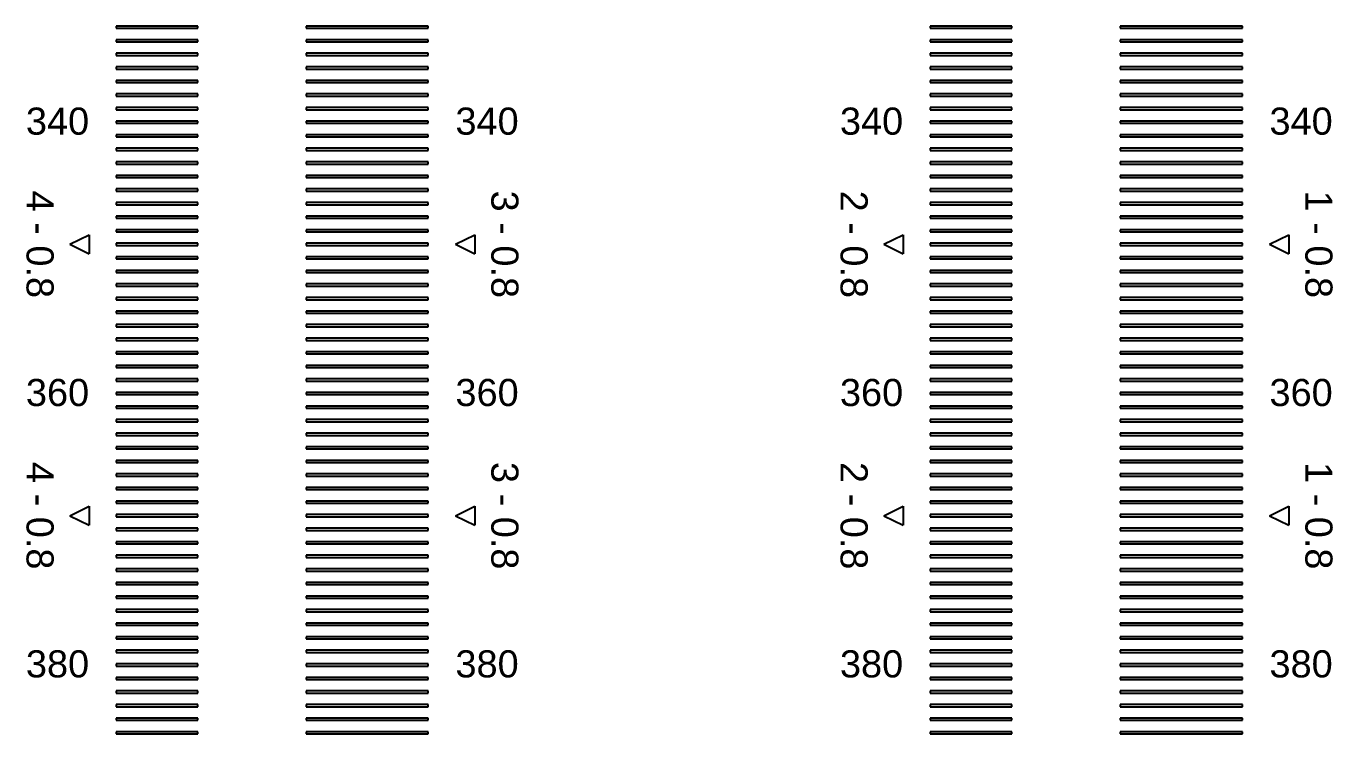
# Model space of a CAD drawing. Extents: x -24531 to 102469, y 86631 to 213631.
# Drawn here: x 53748.9 to 54230.5, y 150750.1 to 151010.9 of the extents above; entities that cross this region are included whole.
import ezdxf

# ---------------------------------------------------------------- set-up
doc = ezdxf.new("R2010")
doc.units = 13
doc.layers.add('CL - Label-1', color=120, linetype='Continuous')
doc.layers.add('CL - Label-2', color=132, linetype='Continuous')
doc.layers.add('CL - Sub-Micro', color=7, linetype='Continuous', true_color=0x47d1ff)
doc.styles.get("Standard").update_dxf_attribs({"font": 'arial.ttf'})

msp = doc.modelspace()

# ---------------------------------------------------------------- linework, layer by layer
at = {"layer": 'CL - Label-2'}
for p, q in [((53765.04, 150930.51), (53772.14, 150934.05)), ((53765.04, 150930.51), (53772.14, 150926.98)), ((53772.14, 150934.05), (53772.14, 150926.98)), ((53907.12, 150930.51), (53914.21, 150934.05)), ((53907.12, 150930.51), (53914.21, 150926.98)), ((53914.21, 150934.05), (53914.21, 150926.98)), ((54065.04, 150930.51), (54072.14, 150934.05)), ((54065.04, 150930.51), (54072.14, 150926.98)), ((54072.14, 150934.05), (54072.14, 150926.98)), ((54207.12, 150930.51), (54214.21, 150934.05)), ((54207.12, 150930.51), (54214.21, 150926.98)), ((54214.21, 150934.05), (54214.21, 150926.98)), ((53765.04, 150830.51), (53772.14, 150834.05)), ((53765.04, 150830.51), (53772.14, 150826.98)), ((53772.14, 150834.05), (53772.14, 150826.98)), ((53907.12, 150830.51), (53914.21, 150834.05)), ((53907.12, 150830.51), (53914.21, 150826.98)), ((53914.21, 150834.05), (53914.21, 150826.98)), ((54065.04, 150830.51), (54072.14, 150834.05)), ((54065.04, 150830.51), (54072.14, 150826.98)), ((54072.14, 150834.05), (54072.14, 150826.98)), ((54207.12, 150830.51), (54214.21, 150834.05)), ((54207.12, 150830.51), (54214.21, 150826.98)), ((54214.21, 150834.05), (54214.21, 150826.98))]:
    msp.add_line(p, q, dxfattribs=at)
at = {"layer": 'CL - Sub-Micro'}
for p, q in [((53812.12, 151010.91), (53782.12, 151010.91)), ((53782.12, 151010.91), (53782.12, 151010.11)), ((53782.12, 151010.11), (53812.12, 151010.11)), ((53812.12, 151010.11), (53812.12, 151010.91)), ((53897.12, 151010.91), (53852.12, 151010.91)), ((53852.12, 151010.91), (53852.12, 151010.11)), ((53852.12, 151010.11), (53897.12, 151010.11)), ((53897.12, 151010.11), (53897.12, 151010.91)), ((54112.12, 151010.91), (54082.12, 151010.91)), ((54082.12, 151010.91), (54082.12, 151010.11)), ((54082.12, 151010.11), (54112.12, 151010.11)), ((54112.12, 151010.11), (54112.12, 151010.91)), ((54197.12, 151010.91), (54152.12, 151010.91)), ((54152.12, 151010.91), (54152.12, 151010.11)), ((54152.12, 151010.11), (54197.12, 151010.11)), ((54197.12, 151010.11), (54197.12, 151010.91)), ((53812.12, 151005.91), (53782.12, 151005.91)), ((53782.12, 151005.91), (53782.12, 151005.11)), ((53782.12, 151005.11), (53812.12, 151005.11)), ((53812.12, 151005.11), (53812.12, 151005.91)), ((53897.12, 151005.91), (53852.12, 151005.91)), ((53852.12, 151005.91), (53852.12, 151005.11)), ((53852.12, 151005.11), (53897.12, 151005.11)), ((53897.12, 151005.11), (53897.12, 151005.91)), ((54112.12, 151005.91), (54082.12, 151005.91)), ((54082.12, 151005.91), (54082.12, 151005.11)), ((54082.12, 151005.11), (54112.12, 151005.11)), ((54112.12, 151005.11), (54112.12, 151005.91)), ((54197.12, 151005.91), (54152.12, 151005.91)), ((54152.12, 151005.91), (54152.12, 151005.11)), ((54152.12, 151005.11), (54197.12, 151005.11)), ((54197.12, 151005.11), (54197.12, 151005.91)), ((53812.12, 151000.91), (53782.12, 151000.91)), ((53782.12, 151000.91), (53782.12, 151000.11)), ((53782.12, 151000.11), (53812.12, 151000.11)), ((53812.12, 151000.11), (53812.12, 151000.91)), ((53897.12, 151000.91), (53852.12, 151000.91)), ((53852.12, 151000.91), (53852.12, 151000.11)), ((53852.12, 151000.11), (53897.12, 151000.11)), ((53897.12, 151000.11), (53897.12, 151000.91)), ((54112.12, 151000.91), (54082.12, 151000.91)), ((54082.12, 151000.91), (54082.12, 151000.11)), ((54082.12, 151000.11), (54112.12, 151000.11)), ((54112.12, 151000.11), (54112.12, 151000.91)), ((54197.12, 151000.91), (54152.12, 151000.91)), ((54152.12, 151000.91), (54152.12, 151000.11)), ((54152.12, 151000.11), (54197.12, 151000.11)), ((54197.12, 151000.11), (54197.12, 151000.91)), ((53812.12, 150995.91), (53782.12, 150995.91)), ((53782.12, 150995.91), (53782.12, 150995.11)), ((53782.12, 150995.11), (53812.12, 150995.11)), ((53812.12, 150995.11), (53812.12, 150995.91)), ((53897.12, 150995.91), (53852.12, 150995.91)), ((53852.12, 150995.91), (53852.12, 150995.11)), ((53852.12, 150995.11), (53897.12, 150995.11)), ((53897.12, 150995.11), (53897.12, 150995.91)), ((54112.12, 150995.91), (54082.12, 150995.91)), ((54082.12, 150995.91), (54082.12, 150995.11)), ((54082.12, 150995.11), (54112.12, 150995.11)), ((54112.12, 150995.11), (54112.12, 150995.91)), ((54197.12, 150995.91), (54152.12, 150995.91)), ((54152.12, 150995.91), (54152.12, 150995.11)), ((54152.12, 150995.11), (54197.12, 150995.11)), ((54197.12, 150995.11), (54197.12, 150995.91)), ((53812.12, 150990.91), (53782.12, 150990.91)), ((53782.12, 150990.91), (53782.12, 150990.11)), ((53782.12, 150990.11), (53812.12, 150990.11)), ((53812.12, 150990.11), (53812.12, 150990.91)), ((53897.12, 150990.91), (53852.12, 150990.91)), ((53852.12, 150990.91), (53852.12, 150990.11)), ((53852.12, 150990.11), (53897.12, 150990.11)), ((53897.12, 150990.11), (53897.12, 150990.91)), ((54112.12, 150990.91), (54082.12, 150990.91)), ((54082.12, 150990.91), (54082.12, 150990.11)), ((54082.12, 150990.11), (54112.12, 150990.11)), ((54112.12, 150990.11), (54112.12, 150990.91)), ((54197.12, 150990.91), (54152.12, 150990.91)), ((54152.12, 150990.91), (54152.12, 150990.11)), ((54152.12, 150990.11), (54197.12, 150990.11)), ((54197.12, 150990.11), (54197.12, 150990.91)), ((53812.12, 150985.91), (53782.12, 150985.91)), ((53782.12, 150985.91), (53782.12, 150985.11)), ((53782.12, 150985.11), (53812.12, 150985.11)), ((53812.12, 150985.11), (53812.12, 150985.91)), ((53897.12, 150985.91), (53852.12, 150985.91)), ((53852.12, 150985.91), (53852.12, 150985.11)), ((53852.12, 150985.11), (53897.12, 150985.11)), ((53897.12, 150985.11), (53897.12, 150985.91)), ((54112.12, 150985.91), (54082.12, 150985.91)), ((54082.12, 150985.91), (54082.12, 150985.11)), ((54082.12, 150985.11), (54112.12, 150985.11)), ((54112.12, 150985.11), (54112.12, 150985.91)), ((54197.12, 150985.91), (54152.12, 150985.91)), ((54152.12, 150985.91), (54152.12, 150985.11)), ((54152.12, 150985.11), (54197.12, 150985.11)), ((54197.12, 150985.11), (54197.12, 150985.91)), ((53812.12, 150980.91), (53782.12, 150980.91)), ((53782.12, 150980.91), (53782.12, 150980.11)), ((53782.12, 150980.11), (53812.12, 150980.11)), ((53812.12, 150980.11), (53812.12, 150980.91)), ((53897.12, 150980.91), (53852.12, 150980.91)), ((53852.12, 150980.91), (53852.12, 150980.11)), ((53852.12, 150980.11), (53897.12, 150980.11)), ((53897.12, 150980.11), (53897.12, 150980.91)), ((54112.12, 150980.91), (54082.12, 150980.91)), ((54082.12, 150980.91), (54082.12, 150980.11)), ((54082.12, 150980.11), (54112.12, 150980.11)), ((54112.12, 150980.11), (54112.12, 150980.91)), ((54197.12, 150980.91), (54152.12, 150980.91)), ((54152.12, 150980.91), (54152.12, 150980.11)), ((54152.12, 150980.11), (54197.12, 150980.11)), ((54197.12, 150980.11), (54197.12, 150980.91)), ((53812.12, 150975.91), (53782.12, 150975.91)), ((53782.12, 150975.91), (53782.12, 150975.11)), ((53782.12, 150975.11), (53812.12, 150975.11)), ((53812.12, 150975.11), (53812.12, 150975.91)), ((53897.12, 150975.91), (53852.12, 150975.91)), ((53852.12, 150975.91), (53852.12, 150975.11)), ((53852.12, 150975.11), (53897.12, 150975.11)), ((53897.12, 150975.11), (53897.12, 150975.91)), ((54112.12, 150975.91), (54082.12, 150975.91)), ((54082.12, 150975.91), (54082.12, 150975.11)), ((54082.12, 150975.11), (54112.12, 150975.11)), ((54112.12, 150975.11), (54112.12, 150975.91)), ((54197.12, 150975.91), (54152.12, 150975.91)), ((54152.12, 150975.91), (54152.12, 150975.11)), ((54152.12, 150975.11), (54197.12, 150975.11)), ((54197.12, 150975.11), (54197.12, 150975.91)), ((53812.12, 150970.91), (53782.12, 150970.91)), ((53782.12, 150970.91), (53782.12, 150970.11)), ((53782.12, 150970.11), (53812.12, 150970.11)), ((53812.12, 150970.11), (53812.12, 150970.91)), ((53897.12, 150970.91), (53852.12, 150970.91)), ((53852.12, 150970.91), (53852.12, 150970.11)), ((53852.12, 150970.11), (53897.12, 150970.11)), ((53897.12, 150970.11), (53897.12, 150970.91)), ((54112.12, 150970.91), (54082.12, 150970.91)), ((54082.12, 150970.91), (54082.12, 150970.11)), ((54082.12, 150970.11), (54112.12, 150970.11)), ((54112.12, 150970.11), (54112.12, 150970.91)), ((54197.12, 150970.91), (54152.12, 150970.91)), ((54152.12, 150970.91), (54152.12, 150970.11)), ((54152.12, 150970.11), (54197.12, 150970.11)), ((54197.12, 150970.11), (54197.12, 150970.91)), ((53812.12, 150965.91), (53782.12, 150965.91)), ((53782.12, 150965.91), (53782.12, 150965.11)), ((53782.12, 150965.11), (53812.12, 150965.11)), ((53812.12, 150965.11), (53812.12, 150965.91)), ((53897.12, 150965.91), (53852.12, 150965.91)), ((53852.12, 150965.91), (53852.12, 150965.11)), ((53852.12, 150965.11), (53897.12, 150965.11)), ((53897.12, 150965.11), (53897.12, 150965.91)), ((54112.12, 150965.91), (54082.12, 150965.91)), ((54082.12, 150965.91), (54082.12, 150965.11)), ((54082.12, 150965.11), (54112.12, 150965.11)), ((54112.12, 150965.11), (54112.12, 150965.91)), ((54197.12, 150965.91), (54152.12, 150965.91)), ((54152.12, 150965.91), (54152.12, 150965.11)), ((54152.12, 150965.11), (54197.12, 150965.11)), ((54197.12, 150965.11), (54197.12, 150965.91)), ((53812.12, 150960.91), (53782.12, 150960.91)), ((53782.12, 150960.91), (53782.12, 150960.11)), ((53782.12, 150960.11), (53812.12, 150960.11)), ((53812.12, 150960.11), (53812.12, 150960.91)), ((53897.12, 150960.91), (53852.12, 150960.91)), ((53852.12, 150960.91), (53852.12, 150960.11)), ((53852.12, 150960.11), (53897.12, 150960.11)), ((53897.12, 150960.11), (53897.12, 150960.91)), ((54112.12, 150960.91), (54082.12, 150960.91)), ((54082.12, 150960.91), (54082.12, 150960.11)), ((54082.12, 150960.11), (54112.12, 150960.11)), ((54112.12, 150960.11), (54112.12, 150960.91)), ((54197.12, 150960.91), (54152.12, 150960.91)), ((54152.12, 150960.91), (54152.12, 150960.11)), ((54152.12, 150960.11), (54197.12, 150960.11)), ((54197.12, 150960.11), (54197.12, 150960.91)), ((53812.12, 150955.91), (53782.12, 150955.91)), ((53782.12, 150955.91), (53782.12, 150955.11)), ((53782.12, 150955.11), (53812.12, 150955.11)), ((53812.12, 150955.11), (53812.12, 150955.91)), ((53897.12, 150955.91), (53852.12, 150955.91)), ((53852.12, 150955.91), (53852.12, 150955.11)), ((53852.12, 150955.11), (53897.12, 150955.11)), ((53897.12, 150955.11), (53897.12, 150955.91)), ((54112.12, 150955.91), (54082.12, 150955.91)), ((54082.12, 150955.91), (54082.12, 150955.11)), ((54082.12, 150955.11), (54112.12, 150955.11)), ((54112.12, 150955.11), (54112.12, 150955.91)), ((54197.12, 150955.91), (54152.12, 150955.91)), ((54152.12, 150955.91), (54152.12, 150955.11)), ((54152.12, 150955.11), (54197.12, 150955.11)), ((54197.12, 150955.11), (54197.12, 150955.91)), ((53812.12, 150950.91), (53782.12, 150950.91)), ((53782.12, 150950.91), (53782.12, 150950.11)), ((53782.12, 150950.11), (53812.12, 150950.11)), ((53812.12, 150950.11), (53812.12, 150950.91)), ((53897.12, 150950.91), (53852.12, 150950.91)), ((53852.12, 150950.91), (53852.12, 150950.11)), ((53852.12, 150950.11), (53897.12, 150950.11)), ((53897.12, 150950.11), (53897.12, 150950.91)), ((54112.12, 150950.91), (54082.12, 150950.91)), ((54082.12, 150950.91), (54082.12, 150950.11)), ((54082.12, 150950.11), (54112.12, 150950.11)), ((54112.12, 150950.11), (54112.12, 150950.91)), ((54197.12, 150950.91), (54152.12, 150950.91)), ((54152.12, 150950.91), (54152.12, 150950.11)), ((54152.12, 150950.11), (54197.12, 150950.11)), ((54197.12, 150950.11), (54197.12, 150950.91)), ((53812.12, 150945.91), (53782.12, 150945.91)), ((53782.12, 150945.91), (53782.12, 150945.11)), ((53782.12, 150945.11), (53812.12, 150945.11)), ((53812.12, 150945.11), (53812.12, 150945.91)), ((53897.12, 150945.91), (53852.12, 150945.91)), ((53852.12, 150945.91), (53852.12, 150945.11)), ((53852.12, 150945.11), (53897.12, 150945.11)), ((53897.12, 150945.11), (53897.12, 150945.91)), ((54112.12, 150945.91), (54082.12, 150945.91)), ((54082.12, 150945.91), (54082.12, 150945.11)), ((54082.12, 150945.11), (54112.12, 150945.11)), ((54112.12, 150945.11), (54112.12, 150945.91)), ((54197.12, 150945.91), (54152.12, 150945.91)), ((54152.12, 150945.91), (54152.12, 150945.11)), ((54152.12, 150945.11), (54197.12, 150945.11)), ((54197.12, 150945.11), (54197.12, 150945.91)), ((53812.12, 150940.91), (53782.12, 150940.91)), ((53782.12, 150940.91), (53782.12, 150940.11)), ((53782.12, 150940.11), (53812.12, 150940.11)), ((53812.12, 150940.11), (53812.12, 150940.91)), ((53897.12, 150940.91), (53852.12, 150940.91)), ((53852.12, 150940.91), (53852.12, 150940.11)), ((53852.12, 150940.11), (53897.12, 150940.11)), ((53897.12, 150940.11), (53897.12, 150940.91)), ((54112.12, 150940.91), (54082.12, 150940.91)), ((54082.12, 150940.91), (54082.12, 150940.11)), ((54082.12, 150940.11), (54112.12, 150940.11)), ((54112.12, 150940.11), (54112.12, 150940.91)), ((54197.12, 150940.91), (54152.12, 150940.91)), ((54152.12, 150940.91), (54152.12, 150940.11)), ((54152.12, 150940.11), (54197.12, 150940.11)), ((54197.12, 150940.11), (54197.12, 150940.91)), ((53812.12, 150935.91), (53782.12, 150935.91)), ((53782.12, 150935.91), (53782.12, 150935.11)), ((53812.12, 150935.11), (53812.12, 150935.91)), ((53897.12, 150935.91), (53852.12, 150935.91)), ((53852.12, 150935.91), (53852.12, 150935.11)), ((53897.12, 150935.11), (53897.12, 150935.91)), ((54112.12, 150935.91), (54082.12, 150935.91)), ((54082.12, 150935.91), (54082.12, 150935.11)), ((54112.12, 150935.11), (54112.12, 150935.91)), ((54197.12, 150935.91), (54152.12, 150935.91)), ((54152.12, 150935.91), (54152.12, 150935.11)), ((54197.12, 150935.11), (54197.12, 150935.91)), ((53782.12, 150935.11), (53812.12, 150935.11)), ((53812.12, 150930.91), (53782.12, 150930.91)), ((53782.12, 150930.91), (53782.12, 150930.11)), ((53812.12, 150930.11), (53812.12, 150930.91)), ((53852.12, 150935.11), (53897.12, 150935.11)), ((53897.12, 150930.91), (53852.12, 150930.91)), ((53852.12, 150930.91), (53852.12, 150930.11)), ((53897.12, 150930.11), (53897.12, 150930.91)), ((54082.12, 150935.11), (54112.12, 150935.11)), ((54112.12, 150930.91), (54082.12, 150930.91)), ((54082.12, 150930.91), (54082.12, 150930.11)), ((54112.12, 150930.11), (54112.12, 150930.91)), ((54152.12, 150935.11), (54197.12, 150935.11)), ((54197.12, 150930.91), (54152.12, 150930.91)), ((54152.12, 150930.91), (54152.12, 150930.11)), ((54197.12, 150930.11), (54197.12, 150930.91)), ((53782.12, 150930.11), (53812.12, 150930.11)), ((53812.12, 150925.91), (53782.12, 150925.91)), ((53782.12, 150925.91), (53782.12, 150925.11)), ((53812.12, 150925.11), (53812.12, 150925.91)), ((53852.12, 150930.11), (53897.12, 150930.11)), ((53897.12, 150925.91), (53852.12, 150925.91)), ((53852.12, 150925.91), (53852.12, 150925.11)), ((53897.12, 150925.11), (53897.12, 150925.91)), ((54082.12, 150930.11), (54112.12, 150930.11)), ((54112.12, 150925.91), (54082.12, 150925.91)), ((54082.12, 150925.91), (54082.12, 150925.11)), ((54112.12, 150925.11), (54112.12, 150925.91)), ((54152.12, 150930.11), (54197.12, 150930.11)), ((54197.12, 150925.91), (54152.12, 150925.91)), ((54152.12, 150925.91), (54152.12, 150925.11)), ((54197.12, 150925.11), (54197.12, 150925.91)), ((53782.12, 150925.11), (53812.12, 150925.11)), ((53812.12, 150920.91), (53782.12, 150920.91)), ((53782.12, 150920.91), (53782.12, 150920.11)), ((53812.12, 150920.11), (53812.12, 150920.91)), ((53852.12, 150925.11), (53897.12, 150925.11)), ((53897.12, 150920.91), (53852.12, 150920.91)), ((53852.12, 150920.91), (53852.12, 150920.11)), ((53897.12, 150920.11), (53897.12, 150920.91)), ((54082.12, 150925.11), (54112.12, 150925.11)), ((54112.12, 150920.91), (54082.12, 150920.91)), ((54082.12, 150920.91), (54082.12, 150920.11)), ((54112.12, 150920.11), (54112.12, 150920.91)), ((54152.12, 150925.11), (54197.12, 150925.11)), ((54197.12, 150920.91), (54152.12, 150920.91)), ((54152.12, 150920.91), (54152.12, 150920.11)), ((54197.12, 150920.11), (54197.12, 150920.91)), ((53782.12, 150920.11), (53812.12, 150920.11)), ((53852.12, 150920.11), (53897.12, 150920.11)), ((54082.12, 150920.11), (54112.12, 150920.11)), ((54152.12, 150920.11), (54197.12, 150920.11)), ((53812.12, 150915.91), (53782.12, 150915.91)), ((53782.12, 150915.91), (53782.12, 150915.11)), ((53782.12, 150915.11), (53812.12, 150915.11)), ((53812.12, 150915.11), (53812.12, 150915.91)), ((53897.12, 150915.91), (53852.12, 150915.91)), ((53852.12, 150915.91), (53852.12, 150915.11)), ((53852.12, 150915.11), (53897.12, 150915.11)), ((53897.12, 150915.11), (53897.12, 150915.91)), ((54112.12, 150915.91), (54082.12, 150915.91)), ((54082.12, 150915.91), (54082.12, 150915.11)), ((54082.12, 150915.11), (54112.12, 150915.11)), ((54112.12, 150915.11), (54112.12, 150915.91)), ((54197.12, 150915.91), (54152.12, 150915.91)), ((54152.12, 150915.91), (54152.12, 150915.11)), ((54152.12, 150915.11), (54197.12, 150915.11)), ((54197.12, 150915.11), (54197.12, 150915.91)), ((53812.12, 150910.91), (53782.12, 150910.91)), ((53782.12, 150910.91), (53782.12, 150910.11)), ((53782.12, 150910.11), (53812.12, 150910.11)), ((53812.12, 150910.11), (53812.12, 150910.91)), ((53897.12, 150910.91), (53852.12, 150910.91)), ((53852.12, 150910.91), (53852.12, 150910.11)), ((53852.12, 150910.11), (53897.12, 150910.11)), ((53897.12, 150910.11), (53897.12, 150910.91)), ((54112.12, 150910.91), (54082.12, 150910.91)), ((54082.12, 150910.91), (54082.12, 150910.11)), ((54082.12, 150910.11), (54112.12, 150910.11)), ((54112.12, 150910.11), (54112.12, 150910.91)), ((54197.12, 150910.91), (54152.12, 150910.91)), ((54152.12, 150910.91), (54152.12, 150910.11)), ((54152.12, 150910.11), (54197.12, 150910.11)), ((54197.12, 150910.11), (54197.12, 150910.91)), ((53812.12, 150905.91), (53782.12, 150905.91)), ((53782.12, 150905.91), (53782.12, 150905.11)), ((53782.12, 150905.11), (53812.12, 150905.11)), ((53812.12, 150905.11), (53812.12, 150905.91)), ((53897.12, 150905.91), (53852.12, 150905.91)), ((53852.12, 150905.91), (53852.12, 150905.11)), ((53852.12, 150905.11), (53897.12, 150905.11)), ((53897.12, 150905.11), (53897.12, 150905.91)), ((54112.12, 150905.91), (54082.12, 150905.91)), ((54082.12, 150905.91), (54082.12, 150905.11)), ((54082.12, 150905.11), (54112.12, 150905.11)), ((54112.12, 150905.11), (54112.12, 150905.91)), ((54197.12, 150905.91), (54152.12, 150905.91)), ((54152.12, 150905.91), (54152.12, 150905.11)), ((54152.12, 150905.11), (54197.12, 150905.11)), ((54197.12, 150905.11), (54197.12, 150905.91)), ((53812.12, 150900.91), (53782.12, 150900.91)), ((53782.12, 150900.91), (53782.12, 150900.11)), ((53782.12, 150900.11), (53812.12, 150900.11)), ((53812.12, 150900.11), (53812.12, 150900.91)), ((53897.12, 150900.91), (53852.12, 150900.91)), ((53852.12, 150900.91), (53852.12, 150900.11)), ((53852.12, 150900.11), (53897.12, 150900.11)), ((53897.12, 150900.11), (53897.12, 150900.91)), ((54112.12, 150900.91), (54082.12, 150900.91)), ((54082.12, 150900.91), (54082.12, 150900.11)), ((54082.12, 150900.11), (54112.12, 150900.11)), ((54112.12, 150900.11), (54112.12, 150900.91)), ((54197.12, 150900.91), (54152.12, 150900.91)), ((54152.12, 150900.91), (54152.12, 150900.11)), ((54152.12, 150900.11), (54197.12, 150900.11)), ((54197.12, 150900.11), (54197.12, 150900.91)), ((53812.12, 150895.91), (53782.12, 150895.91)), ((53782.12, 150895.91), (53782.12, 150895.11)), ((53782.12, 150895.11), (53812.12, 150895.11)), ((53812.12, 150895.11), (53812.12, 150895.91)), ((53897.12, 150895.91), (53852.12, 150895.91)), ((53852.12, 150895.91), (53852.12, 150895.11)), ((53852.12, 150895.11), (53897.12, 150895.11)), ((53897.12, 150895.11), (53897.12, 150895.91)), ((54112.12, 150895.91), (54082.12, 150895.91)), ((54082.12, 150895.91), (54082.12, 150895.11)), ((54082.12, 150895.11), (54112.12, 150895.11)), ((54112.12, 150895.11), (54112.12, 150895.91)), ((54197.12, 150895.91), (54152.12, 150895.91)), ((54152.12, 150895.91), (54152.12, 150895.11)), ((54152.12, 150895.11), (54197.12, 150895.11)), ((54197.12, 150895.11), (54197.12, 150895.91)), ((53812.12, 150890.91), (53782.12, 150890.91)), ((53782.12, 150890.91), (53782.12, 150890.11)), ((53782.12, 150890.11), (53812.12, 150890.11)), ((53812.12, 150890.11), (53812.12, 150890.91)), ((53897.12, 150890.91), (53852.12, 150890.91)), ((53852.12, 150890.91), (53852.12, 150890.11)), ((53852.12, 150890.11), (53897.12, 150890.11)), ((53897.12, 150890.11), (53897.12, 150890.91)), ((54112.12, 150890.91), (54082.12, 150890.91)), ((54082.12, 150890.91), (54082.12, 150890.11)), ((54082.12, 150890.11), (54112.12, 150890.11)), ((54112.12, 150890.11), (54112.12, 150890.91)), ((54197.12, 150890.91), (54152.12, 150890.91)), ((54152.12, 150890.91), (54152.12, 150890.11)), ((54152.12, 150890.11), (54197.12, 150890.11)), ((54197.12, 150890.11), (54197.12, 150890.91)), ((53812.12, 150885.91), (53782.12, 150885.91)), ((53782.12, 150885.91), (53782.12, 150885.11)), ((53782.12, 150885.11), (53812.12, 150885.11)), ((53812.12, 150885.11), (53812.12, 150885.91)), ((53897.12, 150885.91), (53852.12, 150885.91)), ((53852.12, 150885.91), (53852.12, 150885.11)), ((53852.12, 150885.11), (53897.12, 150885.11)), ((53897.12, 150885.11), (53897.12, 150885.91)), ((54112.12, 150885.91), (54082.12, 150885.91)), ((54082.12, 150885.91), (54082.12, 150885.11)), ((54082.12, 150885.11), (54112.12, 150885.11)), ((54112.12, 150885.11), (54112.12, 150885.91)), ((54197.12, 150885.91), (54152.12, 150885.91)), ((54152.12, 150885.91), (54152.12, 150885.11)), ((54152.12, 150885.11), (54197.12, 150885.11)), ((54197.12, 150885.11), (54197.12, 150885.91)), ((53812.12, 150880.91), (53782.12, 150880.91)), ((53782.12, 150880.91), (53782.12, 150880.11)), ((53782.12, 150880.11), (53812.12, 150880.11)), ((53812.12, 150880.11), (53812.12, 150880.91)), ((53897.12, 150880.91), (53852.12, 150880.91)), ((53852.12, 150880.91), (53852.12, 150880.11)), ((53852.12, 150880.11), (53897.12, 150880.11)), ((53897.12, 150880.11), (53897.12, 150880.91)), ((54112.12, 150880.91), (54082.12, 150880.91)), ((54082.12, 150880.91), (54082.12, 150880.11)), ((54082.12, 150880.11), (54112.12, 150880.11)), ((54112.12, 150880.11), (54112.12, 150880.91)), ((54197.12, 150880.91), (54152.12, 150880.91)), ((54152.12, 150880.91), (54152.12, 150880.11)), ((54152.12, 150880.11), (54197.12, 150880.11)), ((54197.12, 150880.11), (54197.12, 150880.91)), ((53812.12, 150875.91), (53782.12, 150875.91)), ((53782.12, 150875.91), (53782.12, 150875.11)), ((53782.12, 150875.11), (53812.12, 150875.11)), ((53812.12, 150875.11), (53812.12, 150875.91)), ((53897.12, 150875.91), (53852.12, 150875.91)), ((53852.12, 150875.91), (53852.12, 150875.11)), ((53852.12, 150875.11), (53897.12, 150875.11)), ((53897.12, 150875.11), (53897.12, 150875.91)), ((54112.12, 150875.91), (54082.12, 150875.91)), ((54082.12, 150875.91), (54082.12, 150875.11)), ((54082.12, 150875.11), (54112.12, 150875.11)), ((54112.12, 150875.11), (54112.12, 150875.91)), ((54197.12, 150875.91), (54152.12, 150875.91)), ((54152.12, 150875.91), (54152.12, 150875.11)), ((54152.12, 150875.11), (54197.12, 150875.11)), ((54197.12, 150875.11), (54197.12, 150875.91)), ((53812.12, 150870.91), (53782.12, 150870.91)), ((53782.12, 150870.91), (53782.12, 150870.11)), ((53782.12, 150870.11), (53812.12, 150870.11)), ((53812.12, 150870.11), (53812.12, 150870.91)), ((53897.12, 150870.91), (53852.12, 150870.91)), ((53852.12, 150870.91), (53852.12, 150870.11)), ((53852.12, 150870.11), (53897.12, 150870.11)), ((53897.12, 150870.11), (53897.12, 150870.91)), ((54112.12, 150870.91), (54082.12, 150870.91)), ((54082.12, 150870.91), (54082.12, 150870.11)), ((54082.12, 150870.11), (54112.12, 150870.11)), ((54112.12, 150870.11), (54112.12, 150870.91)), ((54197.12, 150870.91), (54152.12, 150870.91)), ((54152.12, 150870.91), (54152.12, 150870.11)), ((54152.12, 150870.11), (54197.12, 150870.11)), ((54197.12, 150870.11), (54197.12, 150870.91)), ((53812.12, 150865.91), (53782.12, 150865.91)), ((53782.12, 150865.91), (53782.12, 150865.11)), ((53782.12, 150865.11), (53812.12, 150865.11)), ((53812.12, 150865.11), (53812.12, 150865.91)), ((53897.12, 150865.91), (53852.12, 150865.91)), ((53852.12, 150865.91), (53852.12, 150865.11)), ((53852.12, 150865.11), (53897.12, 150865.11)), ((53897.12, 150865.11), (53897.12, 150865.91)), ((54112.12, 150865.91), (54082.12, 150865.91)), ((54082.12, 150865.91), (54082.12, 150865.11)), ((54082.12, 150865.11), (54112.12, 150865.11)), ((54112.12, 150865.11), (54112.12, 150865.91)), ((54197.12, 150865.91), (54152.12, 150865.91)), ((54152.12, 150865.91), (54152.12, 150865.11)), ((54152.12, 150865.11), (54197.12, 150865.11)), ((54197.12, 150865.11), (54197.12, 150865.91)), ((53812.12, 150860.91), (53782.12, 150860.91)), ((53782.12, 150860.91), (53782.12, 150860.11)), ((53782.12, 150860.11), (53812.12, 150860.11)), ((53812.12, 150860.11), (53812.12, 150860.91)), ((53897.12, 150860.91), (53852.12, 150860.91)), ((53852.12, 150860.91), (53852.12, 150860.11)), ((53852.12, 150860.11), (53897.12, 150860.11)), ((53897.12, 150860.11), (53897.12, 150860.91)), ((54112.12, 150860.91), (54082.12, 150860.91)), ((54082.12, 150860.91), (54082.12, 150860.11)), ((54082.12, 150860.11), (54112.12, 150860.11)), ((54112.12, 150860.11), (54112.12, 150860.91)), ((54197.12, 150860.91), (54152.12, 150860.91)), ((54152.12, 150860.91), (54152.12, 150860.11)), ((54152.12, 150860.11), (54197.12, 150860.11)), ((54197.12, 150860.11), (54197.12, 150860.91)), ((53812.12, 150855.91), (53782.12, 150855.91)), ((53782.12, 150855.91), (53782.12, 150855.11)), ((53782.12, 150855.11), (53812.12, 150855.11)), ((53812.12, 150855.11), (53812.12, 150855.91)), ((53897.12, 150855.91), (53852.12, 150855.91)), ((53852.12, 150855.91), (53852.12, 150855.11)), ((53852.12, 150855.11), (53897.12, 150855.11)), ((53897.12, 150855.11), (53897.12, 150855.91)), ((54112.12, 150855.91), (54082.12, 150855.91)), ((54082.12, 150855.91), (54082.12, 150855.11)), ((54082.12, 150855.11), (54112.12, 150855.11)), ((54112.12, 150855.11), (54112.12, 150855.91)), ((54197.12, 150855.91), (54152.12, 150855.91)), ((54152.12, 150855.91), (54152.12, 150855.11)), ((54152.12, 150855.11), (54197.12, 150855.11)), ((54197.12, 150855.11), (54197.12, 150855.91)), ((53812.12, 150850.91), (53782.12, 150850.91)), ((53782.12, 150850.91), (53782.12, 150850.11)), ((53782.12, 150850.11), (53812.12, 150850.11)), ((53812.12, 150850.11), (53812.12, 150850.91)), ((53897.12, 150850.91), (53852.12, 150850.91)), ((53852.12, 150850.91), (53852.12, 150850.11)), ((53852.12, 150850.11), (53897.12, 150850.11)), ((53897.12, 150850.11), (53897.12, 150850.91)), ((54112.12, 150850.91), (54082.12, 150850.91)), ((54082.12, 150850.91), (54082.12, 150850.11)), ((54082.12, 150850.11), (54112.12, 150850.11)), ((54112.12, 150850.11), (54112.12, 150850.91)), ((54197.12, 150850.91), (54152.12, 150850.91)), ((54152.12, 150850.91), (54152.12, 150850.11)), ((54152.12, 150850.11), (54197.12, 150850.11)), ((54197.12, 150850.11), (54197.12, 150850.91)), ((53812.12, 150845.91), (53782.12, 150845.91)), ((53782.12, 150845.91), (53782.12, 150845.11)), ((53782.12, 150845.11), (53812.12, 150845.11)), ((53812.12, 150845.11), (53812.12, 150845.91)), ((53897.12, 150845.91), (53852.12, 150845.91)), ((53852.12, 150845.91), (53852.12, 150845.11)), ((53852.12, 150845.11), (53897.12, 150845.11)), ((53897.12, 150845.11), (53897.12, 150845.91)), ((54112.12, 150845.91), (54082.12, 150845.91)), ((54082.12, 150845.91), (54082.12, 150845.11)), ((54082.12, 150845.11), (54112.12, 150845.11)), ((54112.12, 150845.11), (54112.12, 150845.91)), ((54197.12, 150845.91), (54152.12, 150845.91)), ((54152.12, 150845.91), (54152.12, 150845.11)), ((54152.12, 150845.11), (54197.12, 150845.11)), ((54197.12, 150845.11), (54197.12, 150845.91)), ((53812.12, 150840.91), (53782.12, 150840.91)), ((53782.12, 150840.91), (53782.12, 150840.11)), ((53782.12, 150840.11), (53812.12, 150840.11)), ((53812.12, 150840.11), (53812.12, 150840.91)), ((53897.12, 150840.91), (53852.12, 150840.91)), ((53852.12, 150840.91), (53852.12, 150840.11)), ((53852.12, 150840.11), (53897.12, 150840.11)), ((53897.12, 150840.11), (53897.12, 150840.91)), ((54112.12, 150840.91), (54082.12, 150840.91)), ((54082.12, 150840.91), (54082.12, 150840.11)), ((54082.12, 150840.11), (54112.12, 150840.11)), ((54112.12, 150840.11), (54112.12, 150840.91)), ((54197.12, 150840.91), (54152.12, 150840.91)), ((54152.12, 150840.91), (54152.12, 150840.11)), ((54152.12, 150840.11), (54197.12, 150840.11)), ((54197.12, 150840.11), (54197.12, 150840.91)), ((53812.12, 150835.91), (53782.12, 150835.91)), ((53782.12, 150835.91), (53782.12, 150835.11)), ((53782.12, 150835.11), (53812.12, 150835.11)), ((53812.12, 150835.11), (53812.12, 150835.91)), ((53897.12, 150835.91), (53852.12, 150835.91)), ((53852.12, 150835.91), (53852.12, 150835.11)), ((53852.12, 150835.11), (53897.12, 150835.11)), ((53897.12, 150835.11), (53897.12, 150835.91)), ((54112.12, 150835.91), (54082.12, 150835.91)), ((54082.12, 150835.91), (54082.12, 150835.11)), ((54082.12, 150835.11), (54112.12, 150835.11)), ((54112.12, 150835.11), (54112.12, 150835.91)), ((54197.12, 150835.91), (54152.12, 150835.91)), ((54152.12, 150835.91), (54152.12, 150835.11)), ((54152.12, 150835.11), (54197.12, 150835.11)), ((54197.12, 150835.11), (54197.12, 150835.91)), ((53812.12, 150830.91), (53782.12, 150830.91)), ((53782.12, 150830.91), (53782.12, 150830.11)), ((53782.12, 150830.11), (53812.12, 150830.11)), ((53812.12, 150830.11), (53812.12, 150830.91)), ((53897.12, 150830.91), (53852.12, 150830.91)), ((53852.12, 150830.91), (53852.12, 150830.11)), ((53852.12, 150830.11), (53897.12, 150830.11)), ((53897.12, 150830.11), (53897.12, 150830.91)), ((54112.12, 150830.91), (54082.12, 150830.91)), ((54082.12, 150830.91), (54082.12, 150830.11)), ((54082.12, 150830.11), (54112.12, 150830.11)), ((54112.12, 150830.11), (54112.12, 150830.91)), ((54197.12, 150830.91), (54152.12, 150830.91)), ((54152.12, 150830.91), (54152.12, 150830.11)), ((54152.12, 150830.11), (54197.12, 150830.11)), ((54197.12, 150830.11), (54197.12, 150830.91)), ((53812.12, 150825.91), (53782.12, 150825.91)), ((53782.12, 150825.91), (53782.12, 150825.11)), ((53782.12, 150825.11), (53812.12, 150825.11)), ((53812.12, 150825.11), (53812.12, 150825.91)), ((53897.12, 150825.91), (53852.12, 150825.91)), ((53852.12, 150825.91), (53852.12, 150825.11)), ((53852.12, 150825.11), (53897.12, 150825.11)), ((53897.12, 150825.11), (53897.12, 150825.91)), ((54112.12, 150825.91), (54082.12, 150825.91)), ((54082.12, 150825.91), (54082.12, 150825.11)), ((54082.12, 150825.11), (54112.12, 150825.11)), ((54112.12, 150825.11), (54112.12, 150825.91)), ((54197.12, 150825.91), (54152.12, 150825.91)), ((54152.12, 150825.91), (54152.12, 150825.11)), ((54152.12, 150825.11), (54197.12, 150825.11)), ((54197.12, 150825.11), (54197.12, 150825.91)), ((53812.12, 150820.91), (53782.12, 150820.91)), ((53782.12, 150820.91), (53782.12, 150820.11)), ((53782.12, 150820.11), (53812.12, 150820.11)), ((53812.12, 150820.11), (53812.12, 150820.91)), ((53897.12, 150820.91), (53852.12, 150820.91)), ((53852.12, 150820.91), (53852.12, 150820.11)), ((53852.12, 150820.11), (53897.12, 150820.11)), ((53897.12, 150820.11), (53897.12, 150820.91)), ((54112.12, 150820.91), (54082.12, 150820.91)), ((54082.12, 150820.91), (54082.12, 150820.11)), ((54082.12, 150820.11), (54112.12, 150820.11)), ((54112.12, 150820.11), (54112.12, 150820.91)), ((54197.12, 150820.91), (54152.12, 150820.91)), ((54152.12, 150820.91), (54152.12, 150820.11)), ((54152.12, 150820.11), (54197.12, 150820.11)), ((54197.12, 150820.11), (54197.12, 150820.91)), ((53812.12, 150815.91), (53782.12, 150815.91)), ((53782.12, 150815.91), (53782.12, 150815.11)), ((53782.12, 150815.11), (53812.12, 150815.11)), ((53812.12, 150815.11), (53812.12, 150815.91)), ((53897.12, 150815.91), (53852.12, 150815.91)), ((53852.12, 150815.91), (53852.12, 150815.11)), ((53852.12, 150815.11), (53897.12, 150815.11)), ((53897.12, 150815.11), (53897.12, 150815.91)), ((54112.12, 150815.91), (54082.12, 150815.91)), ((54082.12, 150815.91), (54082.12, 150815.11)), ((54082.12, 150815.11), (54112.12, 150815.11)), ((54112.12, 150815.11), (54112.12, 150815.91)), ((54197.12, 150815.91), (54152.12, 150815.91)), ((54152.12, 150815.91), (54152.12, 150815.11)), ((54152.12, 150815.11), (54197.12, 150815.11)), ((54197.12, 150815.11), (54197.12, 150815.91)), ((53812.12, 150810.91), (53782.12, 150810.91)), ((53782.12, 150810.91), (53782.12, 150810.11)), ((53782.12, 150810.11), (53812.12, 150810.11)), ((53812.12, 150810.11), (53812.12, 150810.91)), ((53897.12, 150810.91), (53852.12, 150810.91)), ((53852.12, 150810.91), (53852.12, 150810.11)), ((53852.12, 150810.11), (53897.12, 150810.11)), ((53897.12, 150810.11), (53897.12, 150810.91)), ((54112.12, 150810.91), (54082.12, 150810.91)), ((54082.12, 150810.91), (54082.12, 150810.11)), ((54082.12, 150810.11), (54112.12, 150810.11)), ((54112.12, 150810.11), (54112.12, 150810.91)), ((54197.12, 150810.91), (54152.12, 150810.91)), ((54152.12, 150810.91), (54152.12, 150810.11)), ((54152.12, 150810.11), (54197.12, 150810.11)), ((54197.12, 150810.11), (54197.12, 150810.91)), ((53812.12, 150805.91), (53782.12, 150805.91)), ((53782.12, 150805.91), (53782.12, 150805.11)), ((53812.12, 150805.11), (53812.12, 150805.91)), ((53897.12, 150805.91), (53852.12, 150805.91)), ((53852.12, 150805.91), (53852.12, 150805.11)), ((53897.12, 150805.11), (53897.12, 150805.91)), ((54112.12, 150805.91), (54082.12, 150805.91)), ((54082.12, 150805.91), (54082.12, 150805.11)), ((54112.12, 150805.11), (54112.12, 150805.91)), ((54197.12, 150805.91), (54152.12, 150805.91)), ((54152.12, 150805.91), (54152.12, 150805.11)), ((54197.12, 150805.11), (54197.12, 150805.91)), ((53782.12, 150805.11), (53812.12, 150805.11)), ((53812.12, 150800.91), (53782.12, 150800.91)), ((53782.12, 150800.91), (53782.12, 150800.11)), ((53812.12, 150800.11), (53812.12, 150800.91)), ((53852.12, 150805.11), (53897.12, 150805.11)), ((53897.12, 150800.91), (53852.12, 150800.91)), ((53852.12, 150800.91), (53852.12, 150800.11)), ((53897.12, 150800.11), (53897.12, 150800.91)), ((54082.12, 150805.11), (54112.12, 150805.11)), ((54112.12, 150800.91), (54082.12, 150800.91)), ((54082.12, 150800.91), (54082.12, 150800.11)), ((54112.12, 150800.11), (54112.12, 150800.91)), ((54152.12, 150805.11), (54197.12, 150805.11)), ((54197.12, 150800.91), (54152.12, 150800.91)), ((54152.12, 150800.91), (54152.12, 150800.11)), ((54197.12, 150800.11), (54197.12, 150800.91)), ((53782.12, 150800.11), (53812.12, 150800.11)), ((53812.12, 150795.91), (53782.12, 150795.91)), ((53782.12, 150795.91), (53782.12, 150795.11)), ((53812.12, 150795.11), (53812.12, 150795.91)), ((53852.12, 150800.11), (53897.12, 150800.11)), ((53897.12, 150795.91), (53852.12, 150795.91)), ((53852.12, 150795.91), (53852.12, 150795.11)), ((53897.12, 150795.11), (53897.12, 150795.91)), ((54082.12, 150800.11), (54112.12, 150800.11)), ((54112.12, 150795.91), (54082.12, 150795.91)), ((54082.12, 150795.91), (54082.12, 150795.11)), ((54112.12, 150795.11), (54112.12, 150795.91)), ((54152.12, 150800.11), (54197.12, 150800.11)), ((54197.12, 150795.91), (54152.12, 150795.91)), ((54152.12, 150795.91), (54152.12, 150795.11)), ((54197.12, 150795.11), (54197.12, 150795.91)), ((53782.12, 150795.11), (53812.12, 150795.11)), ((53812.12, 150790.91), (53782.12, 150790.91)), ((53782.12, 150790.91), (53782.12, 150790.11)), ((53812.12, 150790.11), (53812.12, 150790.91)), ((53852.12, 150795.11), (53897.12, 150795.11)), ((53897.12, 150790.91), (53852.12, 150790.91)), ((53852.12, 150790.91), (53852.12, 150790.11)), ((53897.12, 150790.11), (53897.12, 150790.91)), ((54082.12, 150795.11), (54112.12, 150795.11)), ((54112.12, 150790.91), (54082.12, 150790.91)), ((54082.12, 150790.91), (54082.12, 150790.11)), ((54112.12, 150790.11), (54112.12, 150790.91)), ((54152.12, 150795.11), (54197.12, 150795.11)), ((54197.12, 150790.91), (54152.12, 150790.91)), ((54152.12, 150790.91), (54152.12, 150790.11)), ((54197.12, 150790.11), (54197.12, 150790.91)), ((53782.12, 150790.11), (53812.12, 150790.11)), ((53852.12, 150790.11), (53897.12, 150790.11)), ((54082.12, 150790.11), (54112.12, 150790.11)), ((54152.12, 150790.11), (54197.12, 150790.11)), ((53812.12, 150785.91), (53782.12, 150785.91)), ((53782.12, 150785.91), (53782.12, 150785.11)), ((53782.12, 150785.11), (53812.12, 150785.11)), ((53812.12, 150785.11), (53812.12, 150785.91)), ((53897.12, 150785.91), (53852.12, 150785.91)), ((53852.12, 150785.91), (53852.12, 150785.11)), ((53852.12, 150785.11), (53897.12, 150785.11)), ((53897.12, 150785.11), (53897.12, 150785.91)), ((54112.12, 150785.91), (54082.12, 150785.91)), ((54082.12, 150785.91), (54082.12, 150785.11)), ((54082.12, 150785.11), (54112.12, 150785.11)), ((54112.12, 150785.11), (54112.12, 150785.91)), ((54197.12, 150785.91), (54152.12, 150785.91)), ((54152.12, 150785.91), (54152.12, 150785.11)), ((54152.12, 150785.11), (54197.12, 150785.11)), ((54197.12, 150785.11), (54197.12, 150785.91)), ((53812.12, 150780.91), (53782.12, 150780.91)), ((53782.12, 150780.91), (53782.12, 150780.11)), ((53782.12, 150780.11), (53812.12, 150780.11)), ((53812.12, 150780.11), (53812.12, 150780.91)), ((53897.12, 150780.91), (53852.12, 150780.91)), ((53852.12, 150780.91), (53852.12, 150780.11)), ((53852.12, 150780.11), (53897.12, 150780.11)), ((53897.12, 150780.11), (53897.12, 150780.91)), ((54112.12, 150780.91), (54082.12, 150780.91)), ((54082.12, 150780.91), (54082.12, 150780.11)), ((54082.12, 150780.11), (54112.12, 150780.11)), ((54112.12, 150780.11), (54112.12, 150780.91)), ((54197.12, 150780.91), (54152.12, 150780.91)), ((54152.12, 150780.91), (54152.12, 150780.11)), ((54152.12, 150780.11), (54197.12, 150780.11)), ((54197.12, 150780.11), (54197.12, 150780.91)), ((53812.12, 150775.91), (53782.12, 150775.91)), ((53782.12, 150775.91), (53782.12, 150775.11)), ((53782.12, 150775.11), (53812.12, 150775.11)), ((53812.12, 150775.11), (53812.12, 150775.91)), ((53897.12, 150775.91), (53852.12, 150775.91)), ((53852.12, 150775.91), (53852.12, 150775.11)), ((53852.12, 150775.11), (53897.12, 150775.11)), ((53897.12, 150775.11), (53897.12, 150775.91)), ((54112.12, 150775.91), (54082.12, 150775.91)), ((54082.12, 150775.91), (54082.12, 150775.11)), ((54082.12, 150775.11), (54112.12, 150775.11)), ((54112.12, 150775.11), (54112.12, 150775.91)), ((54197.12, 150775.91), (54152.12, 150775.91)), ((54152.12, 150775.91), (54152.12, 150775.11)), ((54152.12, 150775.11), (54197.12, 150775.11)), ((54197.12, 150775.11), (54197.12, 150775.91)), ((53812.12, 150770.91), (53782.12, 150770.91)), ((53782.12, 150770.91), (53782.12, 150770.11)), ((53782.12, 150770.11), (53812.12, 150770.11)), ((53812.12, 150770.11), (53812.12, 150770.91)), ((53897.12, 150770.91), (53852.12, 150770.91)), ((53852.12, 150770.91), (53852.12, 150770.11)), ((53852.12, 150770.11), (53897.12, 150770.11)), ((53897.12, 150770.11), (53897.12, 150770.91)), ((54112.12, 150770.91), (54082.12, 150770.91)), ((54082.12, 150770.91), (54082.12, 150770.11)), ((54082.12, 150770.11), (54112.12, 150770.11)), ((54112.12, 150770.11), (54112.12, 150770.91)), ((54197.12, 150770.91), (54152.12, 150770.91)), ((54152.12, 150770.91), (54152.12, 150770.11)), ((54152.12, 150770.11), (54197.12, 150770.11)), ((54197.12, 150770.11), (54197.12, 150770.91)), ((53812.12, 150765.91), (53782.12, 150765.91)), ((53782.12, 150765.91), (53782.12, 150765.11)), ((53782.12, 150765.11), (53812.12, 150765.11)), ((53812.12, 150765.11), (53812.12, 150765.91)), ((53897.12, 150765.91), (53852.12, 150765.91)), ((53852.12, 150765.91), (53852.12, 150765.11)), ((53852.12, 150765.11), (53897.12, 150765.11)), ((53897.12, 150765.11), (53897.12, 150765.91)), ((54112.12, 150765.91), (54082.12, 150765.91)), ((54082.12, 150765.91), (54082.12, 150765.11)), ((54082.12, 150765.11), (54112.12, 150765.11)), ((54112.12, 150765.11), (54112.12, 150765.91)), ((54197.12, 150765.91), (54152.12, 150765.91)), ((54152.12, 150765.91), (54152.12, 150765.11)), ((54152.12, 150765.11), (54197.12, 150765.11)), ((54197.12, 150765.11), (54197.12, 150765.91)), ((53812.12, 150760.91), (53782.12, 150760.91)), ((53782.12, 150760.91), (53782.12, 150760.11)), ((53782.12, 150760.11), (53812.12, 150760.11)), ((53812.12, 150760.11), (53812.12, 150760.91)), ((53897.12, 150760.91), (53852.12, 150760.91)), ((53852.12, 150760.91), (53852.12, 150760.11)), ((53852.12, 150760.11), (53897.12, 150760.11)), ((53897.12, 150760.11), (53897.12, 150760.91)), ((54112.12, 150760.91), (54082.12, 150760.91)), ((54082.12, 150760.91), (54082.12, 150760.11)), ((54082.12, 150760.11), (54112.12, 150760.11)), ((54112.12, 150760.11), (54112.12, 150760.91)), ((54197.12, 150760.91), (54152.12, 150760.91)), ((54152.12, 150760.91), (54152.12, 150760.11)), ((54152.12, 150760.11), (54197.12, 150760.11)), ((54197.12, 150760.11), (54197.12, 150760.91)), ((53812.12, 150755.91), (53782.12, 150755.91)), ((53782.12, 150755.91), (53782.12, 150755.11)), ((53782.12, 150755.11), (53812.12, 150755.11)), ((53812.12, 150755.11), (53812.12, 150755.91)), ((53897.12, 150755.91), (53852.12, 150755.91)), ((53852.12, 150755.91), (53852.12, 150755.11)), ((53852.12, 150755.11), (53897.12, 150755.11)), ((53897.12, 150755.11), (53897.12, 150755.91)), ((54112.12, 150755.91), (54082.12, 150755.91)), ((54082.12, 150755.91), (54082.12, 150755.11)), ((54082.12, 150755.11), (54112.12, 150755.11)), ((54112.12, 150755.11), (54112.12, 150755.91)), ((54197.12, 150755.91), (54152.12, 150755.91)), ((54152.12, 150755.91), (54152.12, 150755.11)), ((54152.12, 150755.11), (54197.12, 150755.11)), ((54197.12, 150755.11), (54197.12, 150755.91)), ((53812.12, 150750.91), (53782.12, 150750.91)), ((53782.12, 150750.91), (53782.12, 150750.11)), ((53782.12, 150750.11), (53812.12, 150750.11)), ((53812.12, 150750.11), (53812.12, 150750.91)), ((53897.12, 150750.91), (53852.12, 150750.91)), ((53852.12, 150750.91), (53852.12, 150750.11)), ((53852.12, 150750.11), (53897.12, 150750.11)), ((53897.12, 150750.11), (53897.12, 150750.91)), ((54112.12, 150750.91), (54082.12, 150750.91)), ((54082.12, 150750.91), (54082.12, 150750.11)), ((54082.12, 150750.11), (54112.12, 150750.11)), ((54112.12, 150750.11), (54112.12, 150750.91)), ((54197.12, 150750.91), (54152.12, 150750.91)), ((54152.12, 150750.91), (54152.12, 150750.11)), ((54152.12, 150750.11), (54197.12, 150750.11)), ((54197.12, 150750.11), (54197.12, 150750.91))]:
    msp.add_line(p, q, dxfattribs=at)

# ---------------------------------------------------------------- texts
at = {"layer": 'CL - Label-1', "char_height": 10}
for s, insert, attachment_point in [('340', (53772.12, 150980.91), 3), ('340', (53907.12, 150980.91), 1), ('340', (54072.12, 150980.91), 3), ('340', (54207.12, 150980.91), 1), ('360', (53772.12, 150880.91), 3), ('360', (53907.12, 150880.91), 1), ('360', (54072.12, 150880.91), 3), ('360', (54207.12, 150880.91), 1), ('380', (53772.12, 150780.91), 3), ('380', (53907.12, 150780.91), 1), ('380', (54072.12, 150780.91), 3), ('380', (54207.12, 150780.91), 1)]:
    msp.add_mtext_dynamic_manual_height_columns(s, width=21.565, gutter_width=12.5, heights=[8.55], dxfattribs=dict(at, insert=insert, attachment_point=attachment_point))
at = {"layer": 'CL - Label-2', "char_height": 10, "rotation": 270}
for s, insert, attachment_point in [('4 - 0.8', (53759.04, 150930.51), 2), ('3 - 0.8', (53920.19, 150930.51), 8), ('2 - 0.8', (54059.04, 150930.51), 2), ('1 - 0.8', (54220.19, 150930.51), 8), ('4 - 0.8', (53759.04, 150830.51), 2), ('3 - 0.8', (53920.19, 150830.51), 8), ('2 - 0.8', (54059.04, 150830.51), 2), ('1 - 0.8', (54220.19, 150830.51), 8)]:
    msp.add_mtext_dynamic_manual_height_columns(s, width=52.3045, gutter_width=12.5, heights=[18.11], dxfattribs=dict(at, insert=insert, attachment_point=attachment_point))

doc.saveas('drawing.dxf')
